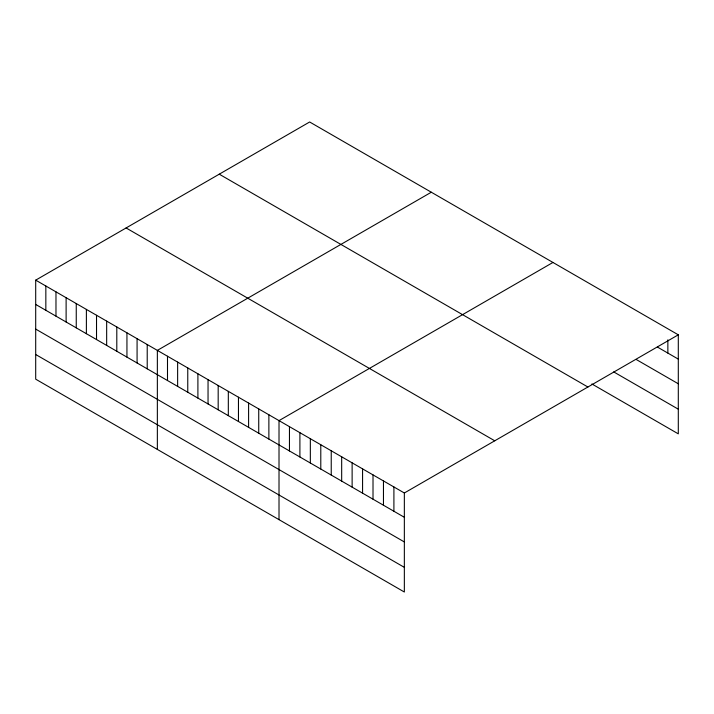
<?xml version="1.0" encoding="UTF-8"?>
<svg xmlns="http://www.w3.org/2000/svg" width="714" height="714" viewBox="0 0 714 714"><rect width="100%" height="100%" fill="white"/><g stroke="black" fill="none" stroke-linecap="round" stroke-linejoin="round"><path stroke-width="1.07" d="M35.7 280.147L404.347 492.99L404.347 592.013L35.7 379.179L35.7 280.147L309.653 121.987L678.3 334.821L678.3 433.853L591.888 383.962M431.301 192.227L157.357 350.387L157.357 449.409M552.957 262.457L279.013 420.626L279.013 519.649M404.347 492.99L678.3 334.821M657.407 347.058L678.3 359.115M636.522 359.66L678.3 383.775M613.728 371.914L678.3 409.184M219.243 174.18L587.899 387.015M126.101 227.953L494.757 440.797M35.7 304.441L404.347 517.284M35.7 329.1L404.347 541.944M35.7 354.51L404.347 567.353M667.858 339.837L667.858 353.082M393.905 486.957L393.905 511.251M383.463 480.924L383.463 505.217M373.011 474.899L373.011 499.193M362.569 468.866L362.569 493.16M352.127 462.833L352.127 487.126M341.676 456.808L341.676 481.093M331.234 450.775L331.234 475.069M320.791 444.742L320.791 469.036M310.34 438.717L310.34 463.002M299.898 432.684L299.898 456.978M289.456 426.651L289.456 450.945M268.875 414.772L268.875 439.065M258.736 408.917L258.736 433.211M248.597 403.062L248.597 427.356M238.458 397.207L238.458 421.501M228.319 391.361L228.319 415.646M218.181 385.506L218.181 409.8M208.042 379.652L208.042 403.945M197.903 373.797L197.903 398.091M187.764 367.942L187.764 392.236M177.634 362.096L177.634 386.381M167.495 356.241L167.495 380.535M147.218 344.532L147.218 368.826M137.079 338.677L137.079 362.971M126.94 332.822L126.94 357.116M116.801 326.976L116.801 351.27M106.663 321.121L106.663 345.415M96.524 315.267L96.524 339.561M86.385 309.412L86.385 333.706M76.255 303.557L76.255 327.851M66.116 297.711L66.116 322.005M55.978 291.856L55.978 316.15M45.839 286.002L45.839 310.295"/></g></svg>
